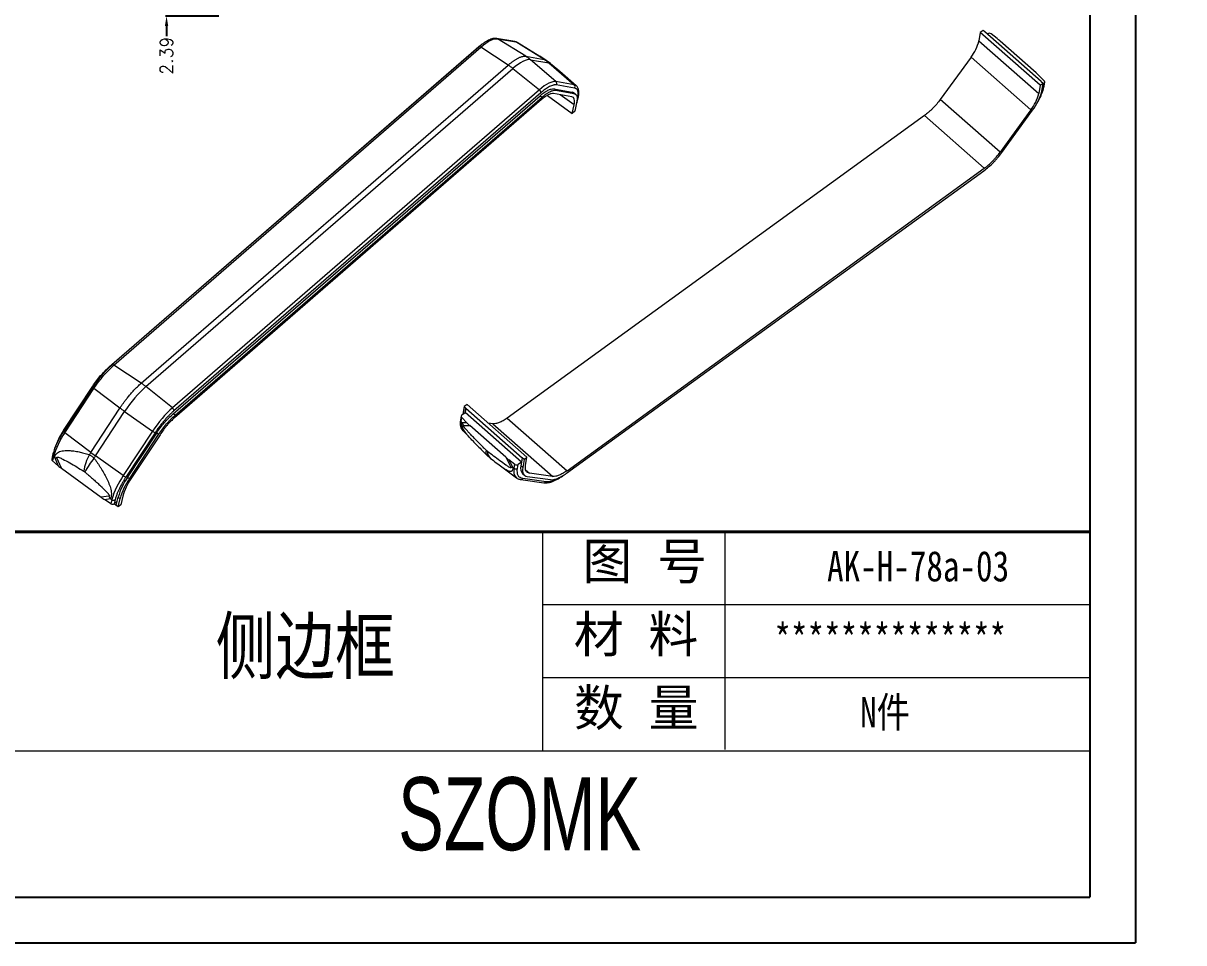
# Model space of a CAD drawing. Header units: inches. Extents: x 1127 to 4647, y 569 to 968.
# Drawn here: x 3039.4 to 3268.7, y 573 to 754.5 of the extents above; entities that cross this region are included whole.
import ezdxf

# ---------------------------------------------------------------- set-up
doc = ezdxf.new("R2010")
doc.units = ezdxf.units.IN
doc.layers.add('文字', color=81, linetype='Continuous')
doc.layers.add('粗实线', color=7, linetype='Continuous', lineweight=30)
doc.layers.add('细实线', color=3, linetype='Continuous', lineweight=9)
doc.styles.get("Standard").update_dxf_attribs({"font": 'txt', "bigfont": 'gbcbig.shx'})
doc.styles.add('宋体', font='', dxfattribs={"width": 0.8, "height": 3.5})
doc.styles.add('长仿宋', font='', dxfattribs={"width": 0.7, "height": 4})
doc.styles.get('宋体').set_extended_font_data('SimSun')
doc.styles.get('长仿宋').set_extended_font_data('SimSun')
doc.dimstyles.new('2.5', dxfattribs={"dimtxt": 2.5, "dimasz": 2, "dimexe": 0.18, "dimexo": 0.0625, "dimgap": 0.09, "dimtad": 0, "dimzin": 0, "dimdsep": 46, "dimtxsty": 'Standard', "dimcen": 2, "dimadec": 0, "dimazin": 0, "dimtfac": 1, "dimtofl": 0, "dimtmove": 0, "dimatfit": 3, "dimfxl": 1, "dimtolj": 1, "dimtzin": 0, "dimarcsym": 0})

# ---------------------------------------------------------------- blocks, each defined once
blk = doc.blocks.new('*D124')
at = {"color": 0, "lineweight": -2}
for p, q in [((3067.76, 760.31), (3067.76, 762.31)), ((3076.66, 758.31), (3067.58, 758.31)), ((3078.06, 755.92), (3067.58, 755.92)), ((3067.76, 753.92), (3067.76, 751.92))]:
    blk.add_line(p, q, dxfattribs=at)
at = {"color": 0}
for points in [[(3067.42, 760.31), (3068.09, 760.31), (3067.76, 758.31)], [(3067.42, 753.92), (3068.09, 753.92), (3067.76, 755.92)]]:
    blk.add_solid(points, dxfattribs=at)
at = {"layer": 'Defpoints', "color": 0}
for p in [(3067.76, 758.31), (3076.72, 758.31), (3078.12, 755.92)]:
    blk.add_point(p, dxfattribs=at)
at = {"color": 0, "insert": (3067.76, 748.08), "char_height": 2.5, "attachment_point": 5, "rotation": 90}
blk.add_mtext('\\A1;2.39', dxfattribs=at)
blk = doc.blocks.new('*D200')
at = {"color": 0, "lineweight": -2}
for p, q in [((1459.41, 929.97), (1459.41, 933.97)), ((1457.41, 931.97), (1461.41, 931.97)), ((1464.88, 928.95), (1463.13, 929.92)), ((3636.26, 782.42), (3636.26, 751.87)), ((3681.26, 782.42), (3681.26, 751.87)), ((3638.26, 752.05), (3654.09, 752.05)), ((3679.26, 752.05), (3663.44, 752.05))]:
    blk.add_line(p, q, dxfattribs=at)
at = {"color": 0}
for points in [[(1463.29, 930.21), (1462.96, 929.62), (1461.38, 930.88)], [(3638.26, 752.38), (3638.26, 751.72), (3636.26, 752.05)], [(3679.26, 752.38), (3679.26, 751.72), (3681.26, 752.05)]]:
    blk.add_solid(points, dxfattribs=at)
at = {"layer": 'Defpoints', "color": 0}
for p in [(1457.44, 933.06), (1461.38, 930.88), (3636.26, 782.48), (3681.26, 782.48), (3681.26, 752.05)]:
    blk.add_point(p, dxfattribs=at)
at = {"color": 0, "insert": (1469.33, 926.49), "char_height": 2.5, "attachment_point": 5, "rotation": 331.0628}
blk.add_mtext('\\A1;∅4.49', dxfattribs=at)
at = {"color": 0, "insert": (3658.76, 752.05), "char_height": 2.5, "attachment_point": 5}
blk.add_mtext('\\A1;45.00', dxfattribs=at)
blk = doc.blocks.new('*D203')
at = {"color": 0, "lineweight": -2}
for p, q in [((1504.48, 870.63), (1498.69, 870.63)), ((1498.87, 868.63), (1498.87, 847.06)), ((1498.87, 815.31), (1498.87, 836.88)), ((1499.14, 813.31), (1498.69, 813.31)), ((3628.76, 787.42), (3628.76, 746.86)), ((3688.76, 787.42), (3688.76, 746.86)), ((3630.76, 747.04), (3654.3, 747.04)), ((3686.76, 747.04), (3663.23, 747.04))]:
    blk.add_line(p, q, dxfattribs=at)
at = {"color": 0}
for points in [[(1498.53, 868.63), (1499.2, 868.63), (1498.87, 870.63)], [(1498.53, 815.31), (1499.2, 815.31), (1498.87, 813.31)], [(3630.76, 747.37), (3630.76, 746.71), (3628.76, 747.04)], [(3686.76, 747.37), (3686.76, 746.71), (3688.76, 747.04)]]:
    blk.add_solid(points, dxfattribs=at)
at = {"layer": 'Defpoints', "color": 0}
for p in [(1504.54, 870.63), (1498.87, 813.31), (1499.2, 813.31), (3628.76, 787.48), (3688.76, 787.48), (3688.76, 747.04)]:
    blk.add_point(p, dxfattribs=at)
at = {"color": 0, "insert": (1498.87, 841.97), "char_height": 2.5, "attachment_point": 5, "rotation": 90}
blk.add_mtext('\\A1;57.32', dxfattribs=at)
at = {"color": 0, "insert": (3658.76, 747.04), "char_height": 2.5, "attachment_point": 5}
blk.add_mtext('\\A1;60.00', dxfattribs=at)

msp = doc.modelspace()

# ---------------------------------------------------------------- linework, layer by layer
for p, q in [((3259.166, 951.537), (3259.166, 572.957)), ((3250.153, 942.523), (3250.153, 581.971)), ((2737.6, 581.971), (3250.153, 581.971)), ((2723.746, 572.957), (3259.166, 572.957))]:
    msp.add_line(p, q)
at = {"color": 7, "linetype": 'Continuous', "lineweight": 15}
for p, q in [((3228.491, 752.665), (3228.226, 751.046)), ((3229.061, 753.078), (3228.491, 752.665)), ((3240.313, 742.252), (3228.491, 752.665)), ((3229.408, 752.771), (3229.061, 753.078)), ((3229.408, 752.771), (3229.408, 752.771)), ((3240.534, 742.97), (3229.408, 752.771)), ((3229.408, 752.77), (3229.408, 752.771)), ((3229.937, 752.415), (3229.868, 752.365)), ((3231.802, 751.479), (3230.614, 752.389)), ((3129.483, 749.848), (3056.98, 687.032)), ((3057.361, 686.995), (3129.849, 749.798)), ((3135.241, 746.235), (3129.849, 749.798)), ((3136.563, 750.864), (3132.95, 751.488)), ((3138.709, 747.969), (3133.108, 751.428)), ((3133.108, 751.428), (3136.721, 750.804)), ((3142.322, 747.345), (3136.721, 750.804)), ((3141.467, 747.955), (3137.033, 750.689)), ((3228.226, 751.046), (3240.048, 740.633)), ((3239.518, 744.719), (3232.408, 750.981)), ((3056.417, 686.637), (3128.905, 749.44)), ((3138.709, 747.969), (3142.322, 747.345)), ((3142.728, 747.164), (3141.458, 747.963)), ((3226.656, 747.799), (3220.589, 739.45)), ((3238.477, 737.386), (3226.656, 747.799)), ((3062.753, 683.432), (3135.241, 746.235)), ((3063.67, 682.761), (3136.158, 745.564)), ((3136.158, 745.564), (3141.401, 741.35)), ((3144.661, 742.979), (3139.626, 747.298)), ((3139.626, 747.298), (3143.239, 746.674)), ((3143.566, 746.547), (3142.731, 747.162)), ((3143.239, 746.674), (3148.273, 742.355)), ((3148.273, 742.355), (3144.661, 742.979)), ((3145.419, 744.973), (3145.38, 745.007)), ((3148.685, 742.168), (3145.421, 744.975)), ((3240.079, 744.188), (3241.097, 743.156)), ((3240.535, 742.971), (3240.534, 742.97)), ((3240.535, 742.971), (3240.882, 742.665)), ((3241.082, 742.062), (3241.209, 742.84)), ((3141.401, 741.35), (3068.913, 678.546)), ((3141.685, 740.779), (3069.196, 677.975)), ((3147.796, 739.97), (3144.182, 740.593)), ((3144.234, 741.534), (3147.848, 740.911)), ((3144.617, 741.254), (3144.234, 741.534)), ((3144.617, 741.254), (3148.231, 740.63)), ((3148.357, 741.684), (3144.744, 742.308)), ((3147.848, 740.911), (3148.231, 740.63)), ((3148.528, 740.509), (3148.145, 740.789)), ((3148.685, 742.168), (3148.67, 742.18)), ((3240.313, 742.252), (3240.048, 740.633)), ((3240.313, 742.252), (3240.882, 742.665)), ((3240.617, 741.045), (3240.882, 742.665)), ((3240.849, 742.459), (3241.064, 742.615)), ((3241.064, 742.615), (3240.936, 741.836)), ((3069.062, 677.389), (3141.55, 740.192)), ((3141.818, 739.412), (3069.33, 676.609)), ((3069.445, 677.109), (3141.933, 739.912)), ((3141.55, 740.192), (3141.933, 739.912)), ((3142.978, 740.254), (3147.87, 736.676)), ((3147.87, 736.676), (3148.258, 738.367)), ((3148.759, 738.801), (3148.371, 737.11)), ((3148.775, 738.774), (3148.748, 738.75)), ((3148.775, 738.774), (3148.962, 739.587)), ((3148.879, 738.942), (3149.066, 739.756)), ((3232.411, 729.037), (3220.589, 739.45)), ((3217.45, 736.264), (3135.034, 676.557)), ((3148.371, 737.11), (3147.87, 736.676)), ((3229.272, 725.851), (3217.45, 736.264)), ((3238.477, 737.386), (3232.411, 729.037)), ((3232.758, 728.99), (3238.825, 737.339)), ((3146.777, 665.665), (3229.193, 725.372)), ((3146.856, 666.144), (3229.272, 725.851)), ((3062.753, 683.432), (3057.361, 686.995)), ((3047.406, 674.093), (3053.169, 682.84)), ((3053.199, 682.609), (3047.436, 673.863)), ((3047.654, 673.638), (3053.417, 682.385)), ((3058.558, 678.526), (3053.417, 682.385)), ((3068.913, 678.546), (3063.67, 682.761)), ((3126.547, 678.81), (3126.306, 677.338)), ((3127.117, 679.223), (3126.547, 678.81)), ((3126.547, 678.81), (3126.895, 678.504)), ((3127.117, 679.223), (3138.939, 668.81)), ((3052.795, 669.78), (3058.558, 678.526)), ((3053.712, 669.109), (3059.475, 677.856)), ((3059.475, 677.856), (3064.97, 673.936)), ((3069.445, 677.109), (3069.062, 677.389)), ((3125.946, 676.957), (3125.818, 676.178)), ((3125.931, 675.863), (3126.058, 676.642)), ((3126.058, 676.642), (3127.076, 675.609)), ((3126.091, 677.183), (3126.758, 677.665)), ((3126.758, 677.666), (3126.896, 678.505)), ((3126.895, 678.504), (3126.758, 677.665)), ((3137.884, 667.866), (3126.758, 677.666)), ((3126.758, 677.665), (3126.758, 677.666)), ((3126.896, 678.505), (3126.895, 678.504)), ((3126.896, 678.505), (3138.022, 668.704)), ((3135.034, 676.557), (3146.856, 666.144)), ((3126.171, 675.62), (3125.931, 675.863)), ((3127.076, 675.609), (3126.171, 675.62)), ((3126.267, 674.074), (3128.232, 672.039)), ((3126.286, 674.055), (3126.267, 674.074)), ((3126.44, 675.093), (3127.637, 675.079)), ((3134.748, 668.816), (3127.637, 675.079)), ((3132.234, 675.44), (3131.262, 675.572)), ((3132.234, 675.44), (3144.056, 665.027)), ((3052.795, 669.78), (3047.654, 673.638)), ((3064.97, 673.936), (3059.207, 665.189)), ((3065.495, 673.647), (3059.732, 664.901)), ((3060.051, 664.845), (3065.814, 673.592)), ((3060.435, 664.565), (3066.197, 673.312)), ((3066.47, 673.265), (3060.708, 664.518)), ((3066.197, 673.312), (3065.814, 673.592)), ((3128.3, 671.976), (3128.235, 672.043)), ((3045.259, 669.253), (3045.072, 668.439)), ((3045.406, 668.892), (3045.219, 668.078)), ((3045.219, 668.078), (3046.36, 667.125)), ((3045.675, 668.667), (3045.406, 668.892)), ((3045.675, 668.667), (3046.36, 667.125)), ((3046.983, 666.637), (3046.077, 668.676)), ((3059.207, 665.189), (3053.712, 669.109)), ((3131.021, 669.231), (3131.761, 668.582)), ((3134.748, 668.816), (3135.779, 666.867)), ((3136.541, 667.408), (3135.353, 668.319)), ((3136.133, 666.844), (3135.353, 668.319)), ((3136.413, 666.63), (3136.541, 667.408)), ((3137.09, 666.603), (3137.218, 667.382)), ((3137.884, 667.865), (3137.218, 667.382)), ((3137.884, 667.865), (3137.756, 667.086)), ((3138.021, 668.704), (3137.884, 667.865)), ((3138.369, 668.397), (3138.021, 668.704)), ((3138.022, 668.704), (3138.021, 668.704)), ((3138.369, 668.397), (3138.104, 666.78)), ((3138.369, 668.397), (3138.939, 668.81)), ((3138.674, 667.193), (3138.939, 668.81)), ((3046.983, 666.637), (3054.819, 660.907)), ((3060.435, 664.565), (3060.051, 664.845)), ((3133.963, 666.907), (3133.926, 666.935)), ((3133.961, 666.904), (3136.885, 664.721)), ((3136.133, 666.844), (3136.413, 666.63)), ((3138.104, 666.78), (3137.756, 667.086)), ((3138.085, 665.571), (3138.433, 665.265)), ((3139.003, 665.02), (3143.598, 664.397)), ((3144.056, 665.027), (3139.461, 665.651)), ((3137.704, 664.399), (3142.299, 663.776)), ((3142.714, 663.965), (3138.119, 664.589)), ((3056.369, 661.149), (3054.819, 660.907)), ((3055.482, 660.454), (3056.654, 660.637)), ((3056.772, 659.629), (3055.482, 660.454)), ((3056.654, 660.637), (3056.958, 660.443)), ((3056.958, 660.443), (3056.772, 659.629)), ((3057.625, 660.454), (3057.438, 659.64)), ((3058.025, 660.148), (3058.211, 660.962)), ((3058.207, 658.992), (3058.594, 660.681)), ((3058.211, 660.962), (3058.594, 660.681)), ((3059.095, 661.115), (3058.708, 659.426)), ((3057.824, 659.273), (3057.379, 659.598)), ((3057.438, 659.64), (3058.025, 660.148)), ((3057.824, 659.272), (3058.025, 660.148)), ((3058.207, 658.992), (3057.824, 659.272)), ((3058.708, 659.426), (3058.207, 658.992))]:
    msp.add_line(p, q, dxfattribs=at)
at = {"color": 8, "linetype": 'Continuous', "lineweight": 15}
for p, q in [((3133.108, 751.428), (3132.948, 751.487)), ((3128.905, 749.44), (3128.963, 749.397)), ((3148.258, 738.367), (3145.534, 740.36)), ((3056.492, 686.582), (3056.417, 686.637)), ((3053.169, 682.84), (3053.295, 682.747)), ((3047.406, 674.093), (3047.528, 674.004)), ((3138.686, 666.333), (3139.461, 665.651))]:
    msp.add_line(p, q, dxfattribs=at)
at = {"color": 8, "linetype": 'Continuous', "lineweight": 15, "flags": 128}
for points in [[(3136.721, 750.804), (3136.641, 750.843), (3136.563, 750.864)], [(3136.721, 750.804), (3136.964, 750.727), (3137.033, 750.689)], [(3148.67, 742.18), (3148.517, 742.278), (3148.273, 742.355)], [(3047.654, 673.638), (3047.589, 673.689), (3047.533, 673.736), (3047.488, 673.778), (3047.456, 673.813), (3047.438, 673.841), (3047.434, 673.859), (3047.436, 673.863)]]:
    msp.add_lwpolyline(points, dxfattribs=at)
at = {"color": 7, "linetype": 'Continuous', "lineweight": 15, "flags": 128}
for points in [[(3142.497, 747.299), (3142.675, 747.203), (3142.731, 747.162)], [(3143.565, 746.549), (3143.516, 746.587), (3143.414, 746.628)], [(3148.145, 740.789), (3148.047, 740.848), (3147.848, 740.911)], [(3148.231, 740.63), (3148.43, 740.568), (3148.593, 740.454), (3148.719, 740.291), (3148.806, 740.08), (3148.854, 739.822), (3148.862, 739.521), (3148.831, 739.18), (3148.759, 738.801)], [(3148.258, 738.367), (3148.321, 738.699), (3148.349, 738.998), (3148.342, 739.262), (3148.3, 739.487), (3148.223, 739.672), (3148.113, 739.815), (3147.97, 739.915), (3147.796, 739.97)], [(3139.461, 665.651), (3139.236, 665.705), (3139.044, 665.801), (3138.888, 665.939), (3138.768, 666.118), (3138.686, 666.334), (3138.643, 666.587), (3138.639, 666.874), (3138.674, 667.193)], [(3138.104, 666.78), (3138.064, 666.417), (3138.069, 666.089), (3138.118, 665.8), (3138.212, 665.553), (3138.348, 665.35), (3138.527, 665.192), (3138.746, 665.082), (3139.003, 665.02)]]:
    msp.add_lwpolyline(points, dxfattribs=at)
at = {"color": 7, "linetype": 'Continuous', "lineweight": 15}
for centre, radius, start, end in [((3230.257, 751.923), 0.587, 52.55124, 123.01254), ((3220.099, 752.973), 8.353, 321.72269, 346.65737), ((3138.484, 741.136), 7.3, 49.35766, 58.28461), ((3142.154, 746.353), 1.006, 70.01585, 80.37301), ((3143.071, 745.683), 1.006, 70.01585, 80.37301), ((3240.868, 742.898), 0.344, 304.62662, 48.33085), ((3147.928, 741.972), 0.516, 326.11966, 48.00485), ((3231.92, 742.56), 8.353, 321.72269, 346.65737), ((3231.339, 743.246), 9.535, 321.72269, 346.65737), ((3148.572, 739.016), 0.316, 309.99305, 346.53955), ((3126.287, 676.899), 0.344, 124.62662, 228.33085), ((3058.583, 666.364), 13.589, 145.33456, 162.03103), ((3131.86, 678.198), 6.246, 204.37561, 209.80487), ((3060.586, 664.605), 15.774, 145.0652, 164.23251), ((3074.132, 655.719), 25.553, 146.61701, 147.81469), ((3080.868, 707.204), 46.783, 233.12539, 234.51688), ((3045.435, 668.376), 0.368, 170.05485, 234.07812), ((3045.754, 674.002), 5.336, 269.14872, 273.47447), ((3061.676, 664.437), 10.395, 151.91277, 171.00946), ((3066.035, 658.567), 16.153, 141.33198, 153.02925), ((3075.049, 655.049), 25.553, 146.61701, 147.81469), ((3136.898, 667.874), 0.587, 232.55124, 303.01254), ((3072.139, 656.156), 15.774, 145.0652, 164.23251), ((3070.632, 657.455), 12.907, 145.0652, 164.23251), ((3060.38, 666.699), 1.912, 232.17156, 250.19407), ((3136.172, 670.184), 3.34, 263.23534, 269.33571), ((3136.77, 667.096), 0.587, 232.55124, 303.01254), ((3139.29, 666.626), 1.601, 163.27967, 221.20465), ((3071.015, 657.174), 12.907, 145.0652, 164.23251), ((3069.978, 658.043), 11.308, 145.0652, 164.23251), ((3137.65, 665.768), 1.297, 233.87982, 263.87143), ((3137.76, 664.808), 0.412, 232.90821, 262.16718), ((3062.639, 664.305), 7.019, 206.71284, 211.49968), ((3057.284, 660.922), 0.58, 235.84842, 306.07772), ((3057.097, 660.109), 0.58, 235.84842, 306.07772)]:
    msp.add_arc(centre, radius, start, end, dxfattribs=at)
at = {"color": 8, "linetype": 'Continuous', "lineweight": 15}
for centre, radius, start, end in [((3240.739, 742.123), 0.348, 304.44711, 349.79092), ((3148.759, 739.829), 0.316, 309.99901, 346.1822), ((3126.181, 676.13), 0.366, 172.4646, 226.82169), ((3127.862, 675.3), 2.012, 163.73602, 217.56528), ((3131.767, 669.779), 0.926, 155.07605, 216.35627), ((3132.914, 669.937), 1.779, 178.41533, 229.65888), ((3045.621, 669.189), 0.367, 169.73584, 234.09444), ((3138.235, 666.067), 1.906, 162.83426, 224.94047), ((3137.754, 664.838), 0.442, 263.44611, 325.57886)]:
    msp.add_arc(centre, radius, start, end, dxfattribs=at)
at = {"color": 7, "linetype": 'Continuous', "lineweight": 15}
for centre, major_axis, ratio, start_param, end_param in [((3227.854, 748.118), (6.888, -3.781), 0.6343554, 1.2316827, 1.3339997), ((3235.507, 741.377), (6.354, -4.297), 0.6657478, 1.2782169, 1.3805339), ((3131.648, 678.42), (6.354, -4.297), 0.6657478, 4.4198096, 4.5221266), ((3050.45, 670.119), (6.737, -4.005), 0.6151696, 4.4561939, 4.5585109), ((3139.301, 671.679), (6.888, -3.781), 0.6343554, 4.3732753, 4.4755923), ((3058.884, 663.951), (7.187, -3.516), 0.5902638, 4.4189975, 4.5213145)]:
    msp.add_ellipse(centre, major_axis=major_axis, ratio=ratio, start_param=start_param, end_param=end_param, dxfattribs=at)
for points, knots in [([(3128.905, 749.44), (3129.183, 749.675), (3129.535, 749.971), (3129.846, 750.158), (3129.912, 750.197)], [0, 0, 0, 0, 0.7911713, 1, 1, 1, 1]), ([(3132.964, 751.485), (3132.77, 751.498), (3132.354, 751.526), (3131.721, 751.323), (3131.131, 751.037), (3130.625, 750.732), (3130.071, 750.341), (3129.679, 750.011), (3129.477, 749.842)], [0, 0, 0, 0, 0.2070301, 0.4421237, 0.5703771, 0.7058655, 0.8488949, 1, 1, 1, 1]), ([(3137.046, 750.671), (3137.022, 750.689), (3136.902, 750.78), (3136.731, 750.842), (3136.586, 750.856), (3136.562, 750.858)], [0, 0, 0, 0, 0.1735543, 0.8618542, 1, 1, 1, 1]), ([(3135.241, 746.235), (3135.274, 746.263), (3135.344, 746.323), (3135.456, 746.419), (3135.584, 746.525), (3135.728, 746.64), (3135.885, 746.763), (3136.057, 746.892), (3136.242, 747.025), (3136.438, 747.161), (3136.646, 747.296), (3136.864, 747.428), (3137.09, 747.554), (3137.322, 747.671), (3137.559, 747.776), (3137.797, 747.865), (3138.036, 747.933), (3138.27, 747.977), (3138.5, 747.995), (3138.638, 747.977), (3138.709, 747.969)], [0, 0, 0, 0, 0.02279, 0.0494488, 0.0799658, 0.114331, 0.1525356, 0.1945726, 0.2404375, 0.2901282, 0.3436454, 0.4009933, 0.4621794, 0.5272157, 0.5961195, 0.6689155, 0.7456391, 0.8263406, 0.9110928, 1, 1, 1, 1]), ([(3139.626, 747.298), (3139.561, 747.352), (3139.439, 747.455), (3139.258, 747.594), (3139.095, 747.713), (3138.95, 747.814), (3138.823, 747.897), (3138.745, 747.946), (3138.709, 747.969)], [0, 0, 0, 0, 0.2214895, 0.4211579, 0.5988875, 0.7546153, 0.8883181, 1, 1, 1, 1]), ([(3145.417, 744.98), (3145.103, 745.25), (3144.476, 745.787), (3143.868, 746.295), (3143.565, 746.548)], [0, 0, 0, 0, 0.5012297, 1, 1, 1, 1]), ([(3144.744, 742.308), (3144.775, 742.355), (3144.8, 742.41), (3144.83, 742.533), (3144.834, 742.599), (3144.818, 742.728), (3144.798, 742.79), (3144.74, 742.898), (3144.702, 742.944), (3144.661, 742.979)], [0, 0, 0, 0, 0.25, 0.25, 0.5, 0.5, 0.75, 0.75, 1, 1, 1, 1]), ([(3141.685, 740.779), (3141.703, 740.857), (3141.683, 740.961), (3141.579, 741.171), (3141.496, 741.274), (3141.401, 741.35)], [0, 0, 0, 0, 0.5, 0.5, 1, 1, 1, 1]), ([(3141.55, 740.192), (3141.826, 740.432), (3142.094, 740.642), (3142.611, 741.003), (3142.854, 741.15), (3143.196, 741.321), (3143.306, 741.37), (3143.518, 741.45), (3143.621, 741.482), (3143.911, 741.55), (3144.084, 741.56), (3144.234, 741.534)], [0, 0, 0, 0, 0.25, 0.25, 0.5, 0.5, 0.625, 0.625, 0.75, 0.75, 1, 1, 1, 1]), ([(3144.744, 742.308), (3144.715, 742.312), (3144.658, 742.321), (3144.566, 742.325), (3144.47, 742.323), (3144.369, 742.314), (3144.264, 742.298), (3144.084, 742.26), (3143.813, 742.176), (3143.435, 742.009), (3143.03, 741.785), (3142.648, 741.536), (3142.302, 741.283), (3141.997, 741.045), (3141.789, 740.867), (3141.685, 740.779)], [0, 0, 0, 0, 0.0416844, 0.0833415, 0.1250178, 0.16676, 0.2086143, 0.2506267, 0.3751668, 0.5000214, 0.6247887, 0.7494139, 0.8332296, 0.9166343, 1, 1, 1, 1]), ([(3144.182, 740.593), (3144.049, 740.616), (3143.897, 740.607), (3143.555, 740.527), (3143.368, 740.456), (3143.067, 740.305), (3142.963, 740.248), (3142.748, 740.118), (3142.636, 740.045), (3142.297, 739.807), (3142.062, 739.622), (3141.818, 739.412)], [0, 0, 0, 0, 0.25, 0.25, 0.5, 0.5, 0.625, 0.625, 0.75, 0.75, 1, 1, 1, 1]), ([(3141.933, 739.912), (3142.21, 740.152), (3142.477, 740.362), (3142.994, 740.723), (3143.237, 740.87), (3143.579, 741.041), (3143.689, 741.09), (3143.902, 741.17), (3144.004, 741.202), (3144.295, 741.27), (3144.467, 741.28), (3144.617, 741.254)], [0, 0, 0, 0, 0.25, 0.25, 0.5, 0.5, 0.625, 0.625, 0.75, 0.75, 1, 1, 1, 1]), ([(3148.962, 739.587), (3148.973, 739.637), (3148.995, 739.736), (3149.022, 739.879), (3149.044, 740.018), (3149.061, 740.152), (3149.073, 740.282), (3149.086, 740.492), (3149.079, 740.763), (3149.023, 741.061), (3148.922, 741.306), (3148.792, 741.473), (3148.652, 741.581), (3148.515, 741.649), (3148.41, 741.672), (3148.357, 741.684)], [0, 0, 0, 0, 0.0413299, 0.082578, 0.1237877, 0.1650023, 0.2062655, 0.2476205, 0.3737728, 0.500016, 0.6261683, 0.7524115, 0.834979, 0.9173924, 1, 1, 1, 1]), ([(3149.064, 739.754), (3149.092, 739.884), (3149.152, 740.16), (3149.196, 740.549), (3149.204, 740.929), (3149.167, 741.279), (3149.082, 741.602), (3148.938, 741.887), (3148.793, 742.086), (3148.682, 742.163), (3148.656, 742.18)], [0, 0, 0, 0, 0.125228, 0.2669061, 0.4085801, 0.5500374, 0.6896247, 0.8259619, 0.9606482, 1, 1, 1, 1]), ([(3239.801, 738.91), (3239.82, 738.941), (3240.1, 739.39), (3240.498, 740.193), (3240.907, 741.224), (3241.026, 741.796), (3241.082, 742.062)], [0, 0, 0, 0, 0.0267453, 0.3928546, 0.7173535, 1, 1, 1, 1]), ([(3220.589, 739.45), (3220.367, 739.144), (3220.13, 738.843), (3219.627, 738.251), (3219.368, 737.968), (3218.968, 737.562), (3218.833, 737.43), (3218.559, 737.172), (3218.42, 737.046), (3218.004, 736.685), (3217.727, 736.465), (3217.45, 736.264)], [0, 0, 0, 0, 0.25, 0.25, 0.5, 0.5, 0.625, 0.625, 0.75, 0.75, 1, 1, 1, 1]), ([(3229.272, 725.851), (3229.548, 726.052), (3229.826, 726.273), (3230.384, 726.757), (3230.656, 727.014), (3231.056, 727.419), (3231.188, 727.558), (3231.448, 727.843), (3231.577, 727.989), (3231.952, 728.431), (3232.188, 728.731), (3232.411, 729.037)], [0, 0, 0, 0, 0.25, 0.25, 0.5, 0.5, 0.625, 0.625, 0.75, 0.75, 1, 1, 1, 1]), ([(3229.193, 725.372), (3229.507, 725.6), (3229.823, 725.851), (3230.456, 726.401), (3230.766, 726.692), (3231.219, 727.153), (3231.369, 727.31), (3231.665, 727.634), (3231.811, 727.8), (3232.237, 728.301), (3232.505, 728.642), (3232.758, 728.99)], [0, 0, 0, 0, 0.25, 0.25, 0.5, 0.5, 0.625, 0.625, 0.75, 0.75, 1, 1, 1, 1]), ([(3053.169, 682.84), (3053.409, 683.204), (3053.662, 683.563), (3054.192, 684.268), (3054.463, 684.605), (3054.876, 685.088), (3055.015, 685.246), (3055.296, 685.553), (3055.438, 685.703), (3055.861, 686.134), (3056.14, 686.398), (3056.417, 686.637)], [0, 0, 0, 0, 0.25, 0.25, 0.5, 0.5, 0.625, 0.625, 0.75, 0.75, 1, 1, 1, 1]), ([(3056.988, 687.039), (3056.769, 686.842), (3056.363, 686.479), (3055.793, 685.897), (3055.323, 685.385), (3054.89, 684.883), (3054.413, 684.299), (3053.818, 683.521), (3053.407, 682.916), (3053.178, 682.578)], [0, 0, 0, 0, 0.1682116, 0.3111103, 0.4295107, 0.5237726, 0.642622, 0.8007897, 1, 1, 1, 1]), ([(3058.558, 678.526), (3058.586, 678.569), (3058.648, 678.663), (3058.749, 678.813), (3058.866, 678.985), (3058.999, 679.177), (3059.149, 679.389), (3059.317, 679.621), (3059.503, 679.872), (3059.707, 680.141), (3059.93, 680.427), (3060.171, 680.729), (3060.432, 681.044), (3060.712, 681.372), (3061.01, 681.71), (3061.327, 682.055), (3061.662, 682.404), (3062.013, 682.754), (3062.38, 683.103), (3062.627, 683.321), (3062.753, 683.432)], [0, 0, 0, 0, 0.0230286, 0.0498975, 0.0805962, 0.1151147, 0.1534443, 0.1955783, 0.2415121, 0.2912437, 0.3447743, 0.4021079, 0.4632521, 0.5282191, 0.597026, 0.6696977, 0.7462689, 0.82679, 0.9113326, 1, 1, 1, 1]), ([(3063.67, 682.761), (3063.603, 682.814), (3063.476, 682.915), (3063.293, 683.053), (3063.13, 683.172), (3062.986, 683.273), (3062.863, 683.358), (3062.787, 683.409), (3062.753, 683.432)], [0, 0, 0, 0, 0.2217331, 0.4215477, 0.599326, 0.755005, 0.8885615, 1, 1, 1, 1]), ([(3069.196, 677.975), (3069.143, 677.929), (3069.039, 677.838), (3068.881, 677.695), (3068.722, 677.547), (3068.562, 677.394), (3068.401, 677.236), (3068.134, 676.967), (3067.76, 676.571), (3067.282, 676.031), (3066.812, 675.463), (3066.405, 674.938), (3066.059, 674.469), (3065.77, 674.06), (3065.587, 673.785), (3065.495, 673.647)], [0, 0, 0, 0, 0.0416829, 0.0833389, 0.1250145, 0.1667564, 0.2086109, 0.2506241, 0.3751603, 0.5000172, 0.6247828, 0.7494121, 0.8332269, 0.9166323, 1, 1, 1, 1]), ([(3065.814, 673.592), (3066.054, 673.957), (3066.307, 674.315), (3066.837, 675.02), (3067.108, 675.357), (3067.521, 675.841), (3067.66, 675.998), (3067.941, 676.305), (3068.084, 676.456), (3068.506, 676.886), (3068.786, 677.15), (3069.062, 677.389)], [0, 0, 0, 0, 0.25, 0.25, 0.5, 0.5, 0.625, 0.625, 0.75, 0.75, 1, 1, 1, 1]), ([(3066.197, 673.312), (3066.438, 673.676), (3066.69, 674.035), (3067.22, 674.74), (3067.491, 675.077), (3067.904, 675.56), (3068.044, 675.718), (3068.325, 676.025), (3068.467, 676.175), (3068.89, 676.606), (3069.169, 676.87), (3069.445, 677.109)], [0, 0, 0, 0, 0.25, 0.25, 0.5, 0.5, 0.625, 0.625, 0.75, 0.75, 1, 1, 1, 1]), ([(3069.33, 676.609), (3069.087, 676.398), (3068.84, 676.165), (3068.341, 675.657), (3068.095, 675.387), (3067.731, 674.961), (3067.611, 674.816), (3067.371, 674.517), (3067.252, 674.364), (3066.904, 673.901), (3066.682, 673.586), (3066.47, 673.265)], [0, 0, 0, 0, 0.25, 0.25, 0.5, 0.5, 0.625, 0.625, 0.75, 0.75, 1, 1, 1, 1]), ([(3069.196, 677.975), (3069.204, 678.01), (3069.205, 678.054), (3069.188, 678.153), (3069.17, 678.208), (3069.116, 678.318), (3069.08, 678.372), (3069, 678.47), (3068.956, 678.512), (3068.913, 678.546)], [0, 0, 0, 0, 0.25, 0.25, 0.5, 0.5, 0.75, 0.75, 1, 1, 1, 1]), ([(3135.034, 676.557), (3134.757, 676.356), (3134.487, 676.181), (3133.96, 675.879), (3133.709, 675.756), (3133.352, 675.614), (3133.237, 675.574), (3133.012, 675.507), (3132.903, 675.481), (3132.591, 675.425), (3132.403, 675.417), (3132.234, 675.44)], [0, 0, 0, 0, 0.25, 0.25, 0.5, 0.5, 0.625, 0.625, 0.75, 0.75, 1, 1, 1, 1]), ([(3125.818, 676.179), (3125.79, 675.939), (3125.735, 675.473), (3125.815, 674.889), (3125.988, 674.406), (3126.19, 674.168), (3126.288, 674.053)], [0, 0, 0, 0, 0.2719393, 0.5297297, 0.7726588, 1, 1, 1, 1]), ([(3130.928, 670.169), (3130.771, 670.324), (3130.369, 670.721), (3129.735, 671.352), (3129.092, 672), (3128.579, 672.524), (3128.186, 672.93), (3127.929, 673.198), (3127.704, 673.436), (3127.54, 673.611), (3127.345, 673.821), (3127.192, 673.989), (3127.049, 674.148), (3126.926, 674.289), (3126.804, 674.432), (3126.704, 674.553), (3126.625, 674.651), (3126.568, 674.726), (3126.513, 674.803), (3126.461, 674.881), (3126.415, 674.959), (3126.385, 675.036), (3126.397, 675.085), (3126.426, 675.091), (3126.44, 675.093)], [0, 0, 0, 0, 0.0977003, 0.2501042, 0.3953876, 0.5001831, 0.5716088, 0.643049, 0.6621536, 0.7145467, 0.7473061, 0.7860377, 0.8128613, 0.8396721, 0.8664729, 0.8932902, 0.9066941, 0.9200806, 0.9334745, 0.9469839, 0.9604112, 0.9735665, 0.9865413, 1, 1, 1, 1]), ([(3047.436, 673.863), (3047.426, 673.848), (3047.31, 673.674), (3047.096, 673.336), (3046.796, 672.839), (3046.506, 672.325), (3046.229, 671.798), (3045.974, 671.271), (3045.747, 670.751), (3045.551, 670.246), (3045.393, 669.763), (3045.296, 669.432), (3045.264, 669.271), (3045.261, 669.254)], [0, 0, 0, 0, 0.0091427, 0.1058966, 0.2053687, 0.3110858, 0.4202531, 0.5317412, 0.6446545, 0.7583763, 0.8724776, 0.9866808, 1, 1, 1, 1]), ([(3065.495, 673.647), (3065.452, 673.655), (3065.373, 673.689), (3065.18, 673.795), (3065.069, 673.866), (3064.97, 673.936)], [0, 0, 0, 0, 0.5, 0.5, 1, 1, 1, 1]), ([(3128.24, 672.03), (3128.563, 671.699), (3129.202, 671.047), (3130.135, 670.111), (3130.726, 669.524), (3131.021, 669.231)], [0, 0, 0, 0, 0.3403283, 0.6710965, 1, 1, 1, 1]), ([(3045.675, 668.667), (3045.674, 668.703), (3045.674, 668.774), (3045.684, 668.878), (3045.703, 668.979), (3045.73, 669.077), (3045.765, 669.172), (3045.809, 669.264), (3045.862, 669.352), (3045.98, 669.516), (3046.205, 669.73), (3046.61, 669.941), (3047.125, 670.078), (3047.753, 670.149), (3048.525, 670.145), (3049.44, 670.058), (3050.435, 669.883), (3051.466, 669.636), (3052.146, 669.436), (3052.506, 669.331)], [0, 0, 0, 0, 0.0153462, 0.0307057, 0.0461426, 0.0617198, 0.0774989, 0.093539, 0.1098967, 0.1266252, 0.189223, 0.2534138, 0.3285808, 0.4117956, 0.5042716, 0.6233329, 0.7517376, 0.8685073, 1, 1, 1, 1]), ([(3135.779, 666.867), (3135.812, 666.805), (3135.827, 666.743), (3135.776, 666.706), (3135.73, 666.718), (3135.596, 666.763), (3135.497, 666.817), (3135.201, 666.986), (3135.001, 667.119), (3134.395, 667.531), (3133.988, 667.826), (3132.768, 668.728), (3131.952, 669.354), (3131.136, 669.986)], [0, 0, 0, 0, 0.03125, 0.03125, 0.0625, 0.0625, 0.125, 0.125, 0.25, 0.25, 0.5, 0.5, 1, 1, 1, 1]), ([(3046.077, 668.676), (3046.048, 668.741), (3046.043, 668.81), (3046.117, 668.864), (3046.173, 668.86), (3046.338, 668.836), (3046.454, 668.795), (3046.8, 668.663), (3047.031, 668.552), (3047.725, 668.205), (3048.187, 667.95), (3049.571, 667.168), (3050.49, 666.618), (3051.409, 666.061)], [0, 0, 0, 0, 0.03125, 0.03125, 0.0625, 0.0625, 0.125, 0.125, 0.25, 0.25, 0.5, 0.5, 1, 1, 1, 1]), ([(3052.506, 669.331), (3052.568, 669.291), (3052.692, 669.212), (3052.877, 669.084), (3053.061, 668.95), (3053.243, 668.809), (3053.363, 668.71), (3053.423, 668.66)], [0, 0, 0, 0, 0.2002307, 0.4001155, 0.5998845, 0.7997693, 1, 1, 1, 1]), ([(3053.423, 668.66), (3053.547, 668.489), (3053.789, 668.155), (3054.134, 667.662), (3054.452, 667.192), (3054.873, 666.543), (3055.369, 665.717), (3055.922, 664.669), (3056.328, 663.773), (3056.59, 663.034), (3056.747, 662.476), (3056.845, 661.935), (3056.862, 661.503), (3056.84, 661.191), (3056.8, 660.977), (3056.741, 660.789), (3056.683, 660.687), (3056.654, 660.637)], [0, 0, 0, 0, 0.0678466, 0.1319136, 0.1922319, 0.2488384, 0.3778352, 0.4975413, 0.6232931, 0.6881447, 0.7488059, 0.812798, 0.8749613, 0.9075141, 0.9389007, 0.9695697, 1, 1, 1, 1]), ([(3131.762, 668.581), (3132.145, 668.285), (3132.914, 667.691), (3133.611, 667.167), (3133.961, 666.903)], [0, 0, 0, 0, 0.4973842, 1, 1, 1, 1]), ([(3051.638, 665.893), (3051.807, 665.747), (3052.24, 665.373), (3052.923, 664.778), (3053.615, 664.165), (3054.163, 663.669), (3054.584, 663.282), (3054.857, 663.026), (3055.097, 662.799), (3055.271, 662.632), (3055.476, 662.43), (3055.638, 662.268), (3055.788, 662.114), (3055.917, 661.977), (3056.044, 661.838), (3056.147, 661.719), (3056.227, 661.622), (3056.284, 661.547), (3056.338, 661.47), (3056.389, 661.391), (3056.431, 661.31), (3056.453, 661.227), (3056.427, 661.168), (3056.389, 661.156), (3056.369, 661.149)], [0, 0, 0, 0, 0.0977003, 0.2501042, 0.3953876, 0.5001831, 0.5716088, 0.643049, 0.6621536, 0.7145467, 0.7473061, 0.7860377, 0.8128613, 0.8396721, 0.8664729, 0.8932902, 0.9066941, 0.9200806, 0.9334745, 0.9469839, 0.9604112, 0.9735665, 0.9865413, 1, 1, 1, 1]), ([(3059.732, 664.901), (3059.689, 664.834), (3059.602, 664.702), (3059.476, 664.504), (3059.353, 664.306), (3059.233, 664.108), (3059.115, 663.91), (3058.923, 663.577), (3058.669, 663.112), (3058.378, 662.527), (3058.124, 661.96), (3057.935, 661.481), (3057.798, 661.083), (3057.7, 660.759), (3057.65, 660.556), (3057.625, 660.454)], [0, 0, 0, 0, 0.0413299, 0.082578, 0.1237877, 0.1650023, 0.2062655, 0.2476205, 0.3737728, 0.500016, 0.6261683, 0.7524115, 0.834979, 0.9173924, 1, 1, 1, 1]), ([(3142.272, 663.78), (3142.499, 663.767), (3142.983, 663.739), (3143.716, 663.924), (3144.398, 664.189), (3144.979, 664.475), (3145.613, 664.842), (3146.058, 665.154), (3146.286, 665.314)], [0, 0, 0, 0, 0.2066371, 0.4415484, 0.569832, 0.7054359, 0.8486548, 1, 1, 1, 1]), ([(3143.598, 664.397), (3143.789, 664.371), (3144.004, 664.379), (3144.478, 664.464), (3144.732, 664.54), (3145.137, 664.702), (3145.276, 664.763), (3145.562, 664.903), (3145.71, 664.982), (3146.157, 665.238), (3146.463, 665.437), (3146.777, 665.665)], [0, 0, 0, 0, 0.25, 0.25, 0.5, 0.5, 0.625, 0.625, 0.75, 0.75, 1, 1, 1, 1]), ([(3146.856, 666.144), (3146.579, 665.943), (3146.309, 665.768), (3145.781, 665.466), (3145.531, 665.343), (3145.174, 665.201), (3145.059, 665.161), (3144.834, 665.094), (3144.725, 665.068), (3144.413, 665.012), (3144.225, 665.004), (3144.056, 665.027)], [0, 0, 0, 0, 0.25, 0.25, 0.5, 0.5, 0.625, 0.625, 0.75, 0.75, 1, 1, 1, 1])]:
    msp.add_open_spline(points, degree=3, knots=knots, dxfattribs=at)
at = {"color": 8, "linetype": 'Continuous', "lineweight": 15}
for points, knots in [([(3129.849, 749.798), (3129.8, 749.826), (3129.703, 749.88), (3129.568, 749.896), (3129.509, 749.86), (3129.479, 749.843)], [0, 0, 0, 0, 0.3376982, 0.6753964, 1, 1, 1, 1]), ([(3142.497, 747.299), (3142.22, 747.48), (3141.872, 747.707), (3141.534, 747.912), (3141.466, 747.953)], [0, 0, 0, 0, 0.7987388, 1, 1, 1, 1]), ([(3145.38, 745.007), (3145.331, 745.05), (3145.007, 745.335), (3144.349, 745.875), (3143.738, 746.367), (3143.414, 746.628)], [0, 0, 0, 0, 0.07727844, 0.51127868, 1, 1, 1, 1]), ([(3240.936, 741.836), (3240.873, 741.536), (3240.748, 740.947), (3240.435, 740.25), (3240.281, 739.908)], [0, 0, 0, 0, 0.50898889, 1, 1, 1, 1]), ([(3057.361, 686.995), (3057.312, 687.023), (3057.214, 687.077), (3057.078, 687.092), (3057.018, 687.056), (3056.988, 687.038)], [0, 0, 0, 0, 0.3354279, 0.6708558, 1, 1, 1, 1]), ([(3053.417, 682.385), (3053.374, 682.419), (3053.286, 682.487), (3053.214, 682.563), (3053.185, 682.604), (3053.2, 682.607), (3053.202, 682.607)], [0, 0, 0, 0, 0.3189232, 0.6378464, 0.9567696, 1, 1, 1, 1]), ([(3128.235, 672.043), (3128.134, 672.145), (3127.843, 672.441), (3127.4, 672.936), (3126.918, 673.519), (3126.538, 674.056), (3126.27, 674.537), (3126.119, 674.952), (3126.065, 675.334), (3126.136, 675.526), (3126.171, 675.62)], [0, 0, 0, 0, 0.083933, 0.2414931, 0.3931659, 0.5422504, 0.658972, 0.7723577, 0.8887818, 1, 1, 1, 1]), ([(3136.133, 666.844), (3136.139, 666.714), (3136.15, 666.446), (3136.074, 666.214), (3135.976, 666.074), (3135.867, 666.002), (3135.72, 665.973), (3135.528, 665.995), (3135.288, 666.073), (3135.008, 666.206), (3134.621, 666.435), (3134.272, 666.669), (3134.017, 666.865), (3133.963, 666.907)], [0, 0, 0, 0, 0.0939109, 0.192712, 0.2563378, 0.320525, 0.3863012, 0.4712766, 0.5628495, 0.6618963, 0.7691073, 0.9507428, 1, 1, 1, 1]), ([(3145.581, 664.918), (3145.483, 664.853), (3145.035, 664.555), (3144.302, 664.227), (3143.413, 663.941), (3142.947, 663.957), (3142.714, 663.965)], [0, 0, 0, 0, 0.0853619, 0.3897861, 0.6942094, 1, 1, 1, 1]), ([(3142.299, 663.782), (3142.342, 663.778), (3142.44, 663.768), (3142.593, 663.832), (3142.673, 663.921), (3142.714, 663.965)], [0, 0, 0, 0, 0.2752083, 0.6376042, 1, 1, 1, 1])]:
    msp.add_open_spline(points, degree=3, knots=knots, dxfattribs=at)
at = {"color": 7, "linetype": 'Continuous', "lineweight": 15}
for points in [[(3129.849, 749.798), (3131.199, 750.971), (3132.373, 751.55), (3133.108, 751.428)], [(3139.626, 747.298), (3138.85, 747.436), (3137.587, 746.805), (3136.158, 745.564)], [(3136.158, 745.564), (3135.857, 745.806), (3135.551, 746.031), (3135.241, 746.235)], [(3142.497, 747.299), (3142.809, 747.104), (3143.115, 746.88), (3143.414, 746.628)], [(3144.661, 742.979), (3143.926, 743.101), (3142.752, 742.522), (3141.401, 741.35)], [(3053.417, 682.385), (3054.588, 684.159), (3056.013, 685.83), (3057.361, 686.995)], [(3063.67, 682.761), (3062.242, 681.526), (3060.715, 679.74), (3059.475, 677.856)], [(3059.475, 677.856), (3059.159, 678.08), (3058.853, 678.305), (3058.558, 678.526)], [(3068.913, 678.546), (3067.566, 677.381), (3066.141, 675.71), (3064.97, 673.936)], [(3131.136, 669.986), (3131.066, 670.04), (3130.996, 670.101), (3130.928, 670.169)], [(3051.409, 666.061), (3051.488, 666.013), (3051.564, 665.957), (3051.638, 665.893)], [(3138.119, 664.589), (3137.268, 664.704), (3136.898, 665.429), (3137.09, 666.603)]]:
    msp.add_open_spline(points, degree=3, dxfattribs=at)
at = {"layer": '粗实线', "color": 7, "lineweight": 40}
msp.add_line((3250.153, 654.081), (3033.821, 654.081), dxfattribs=at)
at = {"layer": '细实线', "color": 7}
for p, q in [((3141.987, 654.081), (3141.987, 610.815)), ((3178.042, 654.081), (3178.042, 611.118)), ((3250.153, 639.659), (3141.987, 639.659)), ((3250.153, 625.237), (3141.987, 625.237)), ((3250.153, 610.815), (2925.655, 610.815))]:
    msp.add_line(p, q, dxfattribs=at)

# ---------------------------------------------------------------- texts
at = {"layer": '文字', "color": 0, "attachment_point": 1, "style": '宋体'}
for s, insert, char_height, width in [('{\\H1.111x;AK-H-78a-03}', (3198.221, 650.314), 5.40829, 62.52589), ('侧边框', (3077.44, 636.975), 10.8166, 138.28604), ('{\\H1.111x;**************}', (3187.818, 635.892), 5.40829, 62.52589), ('{\\H1.111x;N件}', (3204.763, 621.47), 5.40829, 62.52589)]:
    msp.add_mtext(s, dxfattribs=dict(at, insert=insert, char_height=char_height, width=width))
at = {"layer": '粗实线', "insert": (3113.494, 605.651), "char_height": 14.4221, "width": 161.7296, "attachment_point": 1, "style": '长仿宋'}
msp.add_mtext('{\\fSTXinwei|b0|i0|c134|p2;SZOMK}', dxfattribs=at)
at = {"layer": '细实线', "color": 7, "char_height": 7.21105, "attachment_point": 1}
for s, insert, width in [('{\\fSimSun|b0|i0|c134|p54;图 号}', (3149.916, 651.892), 36.05526), ('{\\fSimSun|b0|i0|c134|p54;材 料   }', (3148.207, 637.47), 36.05526), ('{\\fSimSun|b0|i0|c134|p54;数 量}', (3148.242, 622.976), 32.58044)]:
    msp.add_mtext(s, dxfattribs=dict(at, insert=insert, width=width))

# ---------------------------------------------------------------- dimensions: what is measured, and where the dimension line sits
dim = msp.add_diameter_dim_2p(p1=(1457.443, 933.058), p2=(1461.376, 930.884), dimstyle='2.5')
dim.commit()
dim.dimension.update_dxf_attribs({"geometry": '*D200', "text_midpoint": (1469.331, 926.485)})
for base, p1, p2, picture, middle in [((3681.263, 752.048), (3636.263, 782.479), (3681.263, 782.479), '*D200', (3658.763, 752.048)), ((3688.763, 747.041), (3628.763, 787.479), (3688.763, 787.479), '*D203', (3658.763, 747.041))]:
    dim = msp.add_linear_dim(base=base, p1=p1, p2=p2, dimstyle='2.5')
    dim.commit()
    dim.dimension.update_dxf_attribs({"geometry": picture, "text_midpoint": middle})
dim = msp.add_linear_dim(base=(1498.865, 813.313), p1=(1504.543, 870.629), p2=(1499.204, 813.313), angle=90, dimstyle='2.5')
dim.commit()
dim.dimension.update_dxf_attribs({"geometry": '*D203', "text_midpoint": (1498.865, 841.971)})
dim = msp.add_linear_dim(base=(3067.7573, 758.3061), p1=(3078.1217, 755.921), p2=(3076.7217, 758.3061), angle=90, dimstyle='2.5')
dim.commit()
dim.dimension.update_dxf_attribs({"geometry": '*D124', "text_midpoint": (3067.7573, 748.081), "dimtype": 160})

doc.saveas('drawing.dxf')
